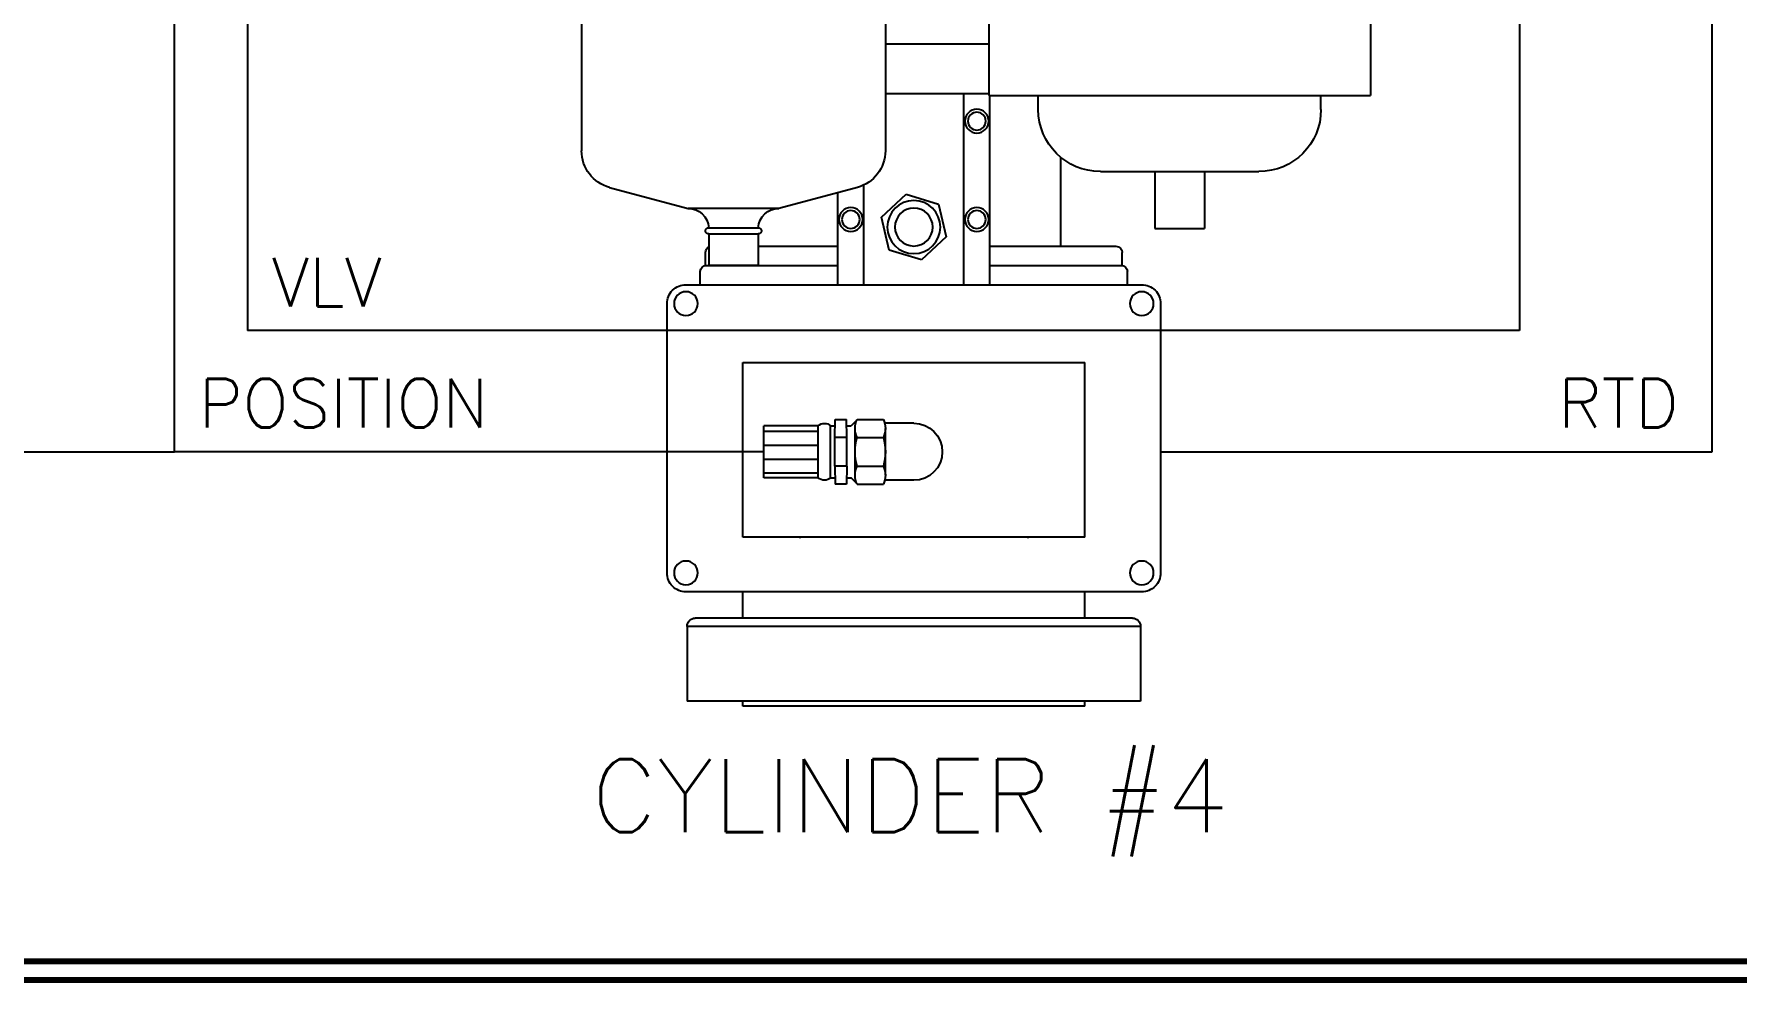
# Model space of a CAD drawing. Extents: x 0 to 34, y 0 to 22.
# Drawn here: x 7.55 to 11.67, y 11.018 to 13.305 of the extents above; entities that cross this region are included whole.
import ezdxf
from ezdxf.enums import TextEntityAlignment as Align

# ---------------------------------------------------------------- set-up
doc = ezdxf.new("R2010")
doc.units = 0
doc.header["$LTSCALE"] = 0.375
doc.header["$MEASUREMENT"] = 0
doc.linetypes.add('PHANTOM', pattern=[2.5, 1.25, -0.25, 0.25, -0.25, 0.25, -0.25])
doc.layers.get('0').update_dxf_attribs({"color": 4})
for name, color, linetype in [('1', 4, 'Continuous'), ('_GEOM_251_PHAN_67108_0_LEFT_', 251, 'PHANTOM'), ('TEXT', 7, 'Continuous')]:
    doc.layers.add(name, color=color, linetype=linetype)
doc.styles.add('ROMANS', font='ROMANS.shx')

# ---------------------------------------------------------------- blocks, each defined once
blk = doc.blocks.new('A$C30462145')
at = {"layer": '1', "color": 2, "lineweight": -3}
for p, q in [((0.0689, 0.5589), (0.0689, 0.6721)), ((0.1372, 0.6939), (0.0737, 0.6939)), ((0.138, 0.692), (0.1517, 0.6783)), ((0.142, 0.5589), (0.142, 0.6721)), ((0.1623, 0.6783), (0.1517, 0.6783)), ((0.1617, 0.6502), (0.1628, 0.6937)), ((0.1904, 0.6937), (0.1628, 0.6937)), ((0.1914, 0.6502), (0.1904, 0.6937)), ((0.2014, 0.6783), (0.1908, 0.6783)), ((0.2014, 0.5527), (0.2014, 0.6783)), ((0.2312, 0.5527), (0.2312, 0.6783)), ((0.2312, 0.6783), (0.3627, 0.6783)), ((0.2312, 0.6646), (0.3627, 0.6646)), ((0.3627, 0.5527), (0.3627, 0.6783)), ((0.1372, 0.6503), (0.0737, 0.6503)), ((0.1617, 0.5808), (0.1617, 0.6502)), ((0.1617, 0.6502), (0.1914, 0.6502)), ((0.1914, 0.5808), (0.1914, 0.6502)), ((0.2312, 0.6309), (0.3627, 0.6309)), ((0.1372, 0.5806), (0.0737, 0.5806)), ((0.1617, 0.5808), (0.1628, 0.5373)), ((0.1617, 0.5808), (0.1914, 0.5808)), ((0.1914, 0.5808), (0.1904, 0.5373)), ((0.2312, 0.5972), (0.3627, 0.5972)), ((0.1372, 0.5371), (0.0737, 0.5371)), ((0.138, 0.5389), (0.1517, 0.5527)), ((0.1623, 0.5527), (0.1517, 0.5527)), ((0.1628, 0.5373), (0.1904, 0.5373)), ((0.2014, 0.5527), (0.1908, 0.5527)), ((0.2312, 0.5635), (0.3627, 0.5635)), ((0.2312, 0.5527), (0.3627, 0.5527))]:
    blk.add_line(p, q, dxfattribs=at)
for centre, radius, start, end in [((0.1207, 0.6721), 0.0518, 155.1171, 204.8829), ((0.0902, 0.6721), 0.0518, 335.1171, 24.8829), ((0.2163, 0.6627), 0.0216, 46.4389, 133.5611), ((0.1977, 0.6155), 0.1288, 164.2981, 195.7019), ((0.0132, 0.6155), 0.1288, 344.2981, 15.7019), ((0.1207, 0.5589), 0.0518, 155.1171, 204.8829), ((0.0902, 0.5589), 0.0518, 335.1171, 24.8829), ((0.2163, 0.5683), 0.0216, 226.4389, 313.5611)]:
    blk.add_arc(centre, radius, start, end, dxfattribs=at)
at = {"layer": '_GEOM_251_PHAN_67108_0_LEFT_', "linetype": 'Continuous', "lineweight": -3, "ltscale": 0.1228}
for p, q in [((-1.1047, 1.7754), (-1.1047, 1.4768)), ((-0.1814, 1.7754), (-0.1814, 1.4768))]:
    blk.add_line(p, q, dxfattribs=at)
at = {"layer": '_GEOM_251_PHAN_67108_0_LEFT_', "linetype": 'Continuous', "lineweight": -3, "ltscale": 0.1506}
for p, q in [((0.0689, 1.8041), (0.0689, 1.3433)), ((0.8038, 1.8041), (0.8038, 1.3433))]:
    blk.add_line(p, q, dxfattribs=at)
at = {"layer": '_GEOM_251_PHAN_67108_0_LEFT_', "linetype": 'Continuous', "lineweight": -3, "ltscale": 0.3674}
for p, q in [((0.0689, 1.6023), (-0.1814, 1.6023)), ((0.0689, 1.4821), (-0.1814, 1.4821))]:
    blk.add_line(p, q, dxfattribs=at)
at = {"layer": '_GEOM_251_PHAN_67108_0_LEFT_', "linetype": 'Continuous', "lineweight": -3, "ltscale": 0.3797}
blk.add_line((-0.1814, 1.4768), (-1.1047, 1.4768), dxfattribs=at)
at = {"layer": '_GEOM_251_PHAN_67108_0_LEFT_', "linetype": 'Continuous', "lineweight": -3, "ltscale": 0.1332}
for p, q in [((-0.9849, 1.4431), (-0.9849, 1.4768)), ((-0.3012, 1.4431), (-0.3012, 1.4768)), ((-0.356, 1.1126), (-0.356, 1.3272))]:
    blk.add_line(p, q, dxfattribs=at)
at = {"layer": '_GEOM_251_PHAN_67108_0_LEFT_', "linetype": 'Continuous', "lineweight": -3, "ltscale": 0.0142}
for p, q in [((-0.1837, 1.0195), (-0.1837, 1.4768)), ((-0.1212, 1.0195), (-0.1212, 1.4821)), ((0.1212, 1.0195), (0.1212, 1.2604)), ((0.1837, 1.0195), (0.1837, 1.2418))]:
    blk.add_line(p, q, dxfattribs=at)
at = {"layer": '_GEOM_251_PHAN_67108_0_LEFT_', "linetype": 'Continuous', "lineweight": -3, "ltscale": 0.0944}
blk.add_line((-0.4512, 1.2931), (-0.8349, 1.2931), dxfattribs=at)
at = {"layer": '_GEOM_251_PHAN_67108_0_LEFT_', "linetype": 'Continuous', "lineweight": -3, "ltscale": 0.0567}
for p, q in [((-0.7028, 1.2931), (-0.7028, 1.1553)), ((-0.5833, 1.2931), (-0.5833, 1.1553)), ((0.3766, 1.1423), (0.3766, 1.0664)), ((0.4961, 1.1423), (0.4961, 1.0664))]:
    blk.add_line(p, q, dxfattribs=at)
at = {"layer": '_GEOM_251_PHAN_67108_0_LEFT_', "linetype": 'Continuous', "lineweight": -3, "ltscale": 0.0788}
for p, q in [((0.1366, 1.2547), (0.3266, 1.2042)), ((0.7361, 1.2547), (0.5461, 1.2042))]:
    blk.add_line(p, q, dxfattribs=at)
at = {"layer": '_GEOM_251_PHAN_67108_0_LEFT_'}
blk.add_line((0.3266, 1.2042), (0.5461, 1.2042), dxfattribs=at)
at = {"layer": '_GEOM_251_PHAN_67108_0_LEFT_', "linetype": 'Continuous', "lineweight": -3, "ltscale": 0.0491}
for p, q in [((-0.5833, 1.1553), (-0.7028, 1.1553)), ((0.4961, 1.0664), (0.3766, 1.0664))]:
    blk.add_line(p, q, dxfattribs=at)
at = {"layer": '_GEOM_251_PHAN_67108_0_LEFT_', "linetype": 'Continuous', "lineweight": -3, "ltscale": 0.34}
for p, q in [((0.4964, 1.1574), (0.3763, 1.1574)), ((-0.1837, 1.1126), (-0.489, 1.1126)), ((0.3766, 1.1126), (0.1837, 1.1126)), ((0.4964, 1.1422), (0.3763, 1.1422)), ((-0.1837, 1.0661), (-0.5017, 1.0661)), ((0.5017, 1.0661), (0.1837, 1.0661)), ((0.4134, 0.8314), (-0.4134, 0.8314)), ((-0.4134, 0.4088), (0.4134, 0.4088))]:
    blk.add_line(p, q, dxfattribs=at)
at = {"layer": '_GEOM_251_PHAN_67108_0_LEFT_', "linetype": 'Continuous', "lineweight": -3, "ltscale": 0.1417}
for p, q in [((-0.504, 1.0661), (-0.504, 1.0976)), ((0.504, 1.0661), (0.504, 1.0976)), ((-0.5167, 1.0195), (-0.5167, 1.0511)), ((0.5167, 1.0195), (0.5167, 1.0511))]:
    blk.add_line(p, q, dxfattribs=at)
at = {"layer": '_GEOM_251_PHAN_67108_0_LEFT_', "linetype": 'Continuous', "lineweight": -3, "ltscale": 0.1738}
for p, q in [((-0.4134, 0.4088), (-0.4134, 0.8314)), ((0.4134, 0.4088), (0.4134, 0.8314))]:
    blk.add_line(p, q, dxfattribs=at)
at = {"layer": '_GEOM_251_PHAN_67108_0_LEFT_', "linetype": 'Continuous', "lineweight": -3, "ltscale": 0.0009}
for p, q in [((-0.2756, 0.4088), (-0.2756, 0.4065)), ((0.2756, 0.4088), (0.2756, 0.4065))]:
    blk.add_line(p, q, dxfattribs=at)
at = {"layer": '_GEOM_251_PHAN_67108_0_LEFT_', "linetype": 'Continuous', "lineweight": -3, "ltscale": 0.0734}
for p, q in [((-0.4134, 0.2134), (-0.4134, 0.2768)), ((0.4134, 0.2134), (0.4134, 0.2768)), ((-0.4134, 0), (-0.4134, 0.0122)), ((0.4134, 0), (0.4134, 0.0122))]:
    blk.add_line(p, q, dxfattribs=at)
at = {"layer": '_GEOM_251_PHAN_67108_0_LEFT_', "linetype": 'Continuous', "lineweight": -3, "ltscale": 0.5289}
blk.add_line((-0.5287, 0.2134), (0.5287, 0.2134), dxfattribs=at)
at = {"layer": '_GEOM_251_PHAN_67108_0_LEFT_', "linetype": 'Continuous', "lineweight": -3, "ltscale": 0.085}
for p, q in [((-0.5487, 0.1934), (-0.5487, 0.0122)), ((0.5487, 0.1934), (0.5487, 0.0122))]:
    blk.add_line(p, q, dxfattribs=at)
at = {"layer": '_GEOM_251_PHAN_67108_0_LEFT_', "linetype": 'Continuous', "lineweight": -3, "ltscale": 0.5667}
for p, q in [((-0.5487, 0.1934), (0.5487, 0.1934)), ((-0.4134, 0), (0.4134, 0))]:
    blk.add_line(p, q, dxfattribs=at)
at = {"layer": '_GEOM_251_PHAN_67108_0_LEFT_', "linetype": 'Continuous', "lineweight": -3}
blk.add_line((-0.5487, 0.0122), (0.5487, 0.0122), dxfattribs=at)
at = {"layer": '_GEOM_251_PHAN_67108_0_LEFT_'}
blk.add_lwpolyline([(-0.0184, 1.0796), (0.0595, 1.1033), (0.0779, 1.1826), (0.0184, 1.2382), (-0.0595, 1.2145), (-0.0779, 1.1352)], close=True, dxfattribs=at)
at = {"layer": '_GEOM_251_PHAN_67108_0_LEFT_', "linetype": 'Continuous'}
blk.add_lwpolyline([(-0.5513, 0.2768), (0.5513, 0.2768, 0.414214), (0.5971, 0.3226), (0.5971, 0.9737, 0.414214), (0.5513, 1.0195), (-0.5513, 1.0195, 0.414214), (-0.5971, 0.9737), (-0.5971, 0.3226, 0.414214)], format="xyb", close=True, dxfattribs=at)
at = {"layer": '_GEOM_251_PHAN_67108_0_LEFT_', "linetype": 'Continuous', "lineweight": -3, "ltscale": 0.1187}
for centre, radius in [((-0.1525, 1.4151), 0.0288), ((-0.1525, 1.4151), 0.0216), ((-0.1525, 1.1772), 0.0288), ((-0.1525, 1.1772), 0.0216), ((0, 1.1589), 0.0459), ((0.1525, 1.1772), 0.0288), ((0.1525, 1.1772), 0.0216), ((-0.5513, 0.9737), 0.0288), ((0.5513, 0.9737), 0.0288), ((-0.5513, 0.3226), 0.0288), ((0.5513, 0.3226), 0.0288)]:
    blk.add_circle(centre, radius, dxfattribs=at)
at = {"layer": '_GEOM_251_PHAN_67108_0_LEFT_', "linetype": 'Continuous', "lineweight": -3, "ltscale": 0.1662}
blk.add_circle((0, 1.1589), 0.0643, dxfattribs=at)
at = {"layer": '_GEOM_251_PHAN_67108_0_LEFT_', "linetype": 'Continuous', "lineweight": -3, "ltscale": 0.1332}
for centre, start, end in [((-0.8349, 1.4431), 180, 270), ((-0.4512, 1.4431), 270, 0)]:
    blk.add_arc(centre, 0.15, start, end, dxfattribs=at)
at = {"layer": '_GEOM_251_PHAN_67108_0_LEFT_', "linetype": 'Continuous', "lineweight": -3, "ltscale": 0.0493}
blk.add_arc((0.1608, 1.3433), 0.0919, 180, 254.7449, dxfattribs=at)
at = {"layer": '_GEOM_251_PHAN_67108_0_LEFT_', "linetype": 'Continuous', "lineweight": -3, "ltscale": 0.1881}
blk.add_arc((0.7119, 1.3433), 0.0919, 285.2551, 0, dxfattribs=at)
at = {"layer": '_GEOM_251_PHAN_67108_0_LEFT_', "linetype": 'Continuous', "lineweight": -3, "ltscale": 0.0567}
for centre, start, end in [((0.3266, 1.1542), 3.6006, 90), ((0.5461, 1.1542), 90, 176.3994)]:
    blk.add_arc(centre, 0.05, start, end, dxfattribs=at)
at = {"layer": '_GEOM_251_PHAN_67108_0_LEFT_'}
for centre, start, end in [((0.3763, 1.1498), 87.9721, 272.7757), ((0.4964, 1.1498), 267.2243, 92.0279)]:
    blk.add_arc(centre, 0.00757, start, end, dxfattribs=at)
at = {"layer": '_GEOM_251_PHAN_67108_0_LEFT_', "linetype": 'Continuous', "lineweight": -3, "ltscale": 0.1417}
for centre, start, end in [((-0.489, 1.0976), 90, 180), ((0.489, 1.0976), 0, 61.8994), ((-0.5017, 1.0511), 90, 180), ((0.5017, 1.0511), 0, 90)]:
    blk.add_arc(centre, 0.015, start, end, dxfattribs=at)
at = {"layer": '_GEOM_251_PHAN_67108_0_LEFT_', "linetype": 'Continuous', "lineweight": -3, "ltscale": 0.178}
blk.add_arc((0, 0.6155), 0.0689, 90, 270, dxfattribs=at)
blk.add_arc((0, 0.6155), 0.0689, 90, 270, dxfattribs=at)
at = {"layer": '_GEOM_251_PHAN_67108_0_LEFT_', "linetype": 'Continuous', "lineweight": -3, "ltscale": 0.085}
blk.add_arc((-0.5287, 0.1934), 0.02, 90, 180, dxfattribs=at)
at = {"layer": '_GEOM_251_PHAN_67108_0_LEFT_', "linetype": 'Continuous', "lineweight": -3, "ltscale": 0.5289}
blk.add_arc((0.5287, 0.1934), 0.02, 0, 90, dxfattribs=at)
at = {"layer": 'TEXT'}
for p, q in [((0, 0.6844), (0.0689, 0.6844)), ((0, 0.5466), (0.0689, 0.5466))]:
    blk.add_line(p, q, dxfattribs=at)

msp = doc.modelspace()

# ---------------------------------------------------------------- linework, layer by layer
at = {"layer": '1'}
msp.add_line((7.4201, 12.295), (7.89, 12.295), dxfattribs=at)
at = {"layer": 'TEXT'}
for p, q in [((7.89, 12.295), (7.89, 18.6267)), ((8.0662, 18.5093), (8.0662, 12.588)), ((11.61, 12.295), (11.61, 17.8044))]:
    msp.add_line(p, q, dxfattribs=at)
at = {"layer": 'TEXT', "lineweight": -3}
for p, q in [((11.1436, 14.1277), (11.1436, 12.588)), ((11.1436, 12.588), (8.0662, 12.588)), ((9.3157, 12.295), (7.89, 12.295)), ((10.2755, 12.295), (11.61, 12.295))]:
    msp.add_line(p, q, dxfattribs=at)
at = {"layer": 'TEXT', "lineweight": 80}
for p, q in [((0.9595, 11.0635), (14.7217, 11.0635)), ((0.959, 11.018), (14.7217, 11.018))]:
    msp.add_line(p, q, dxfattribs=at)

# ---------------------------------------------------------------- block references
at = {"xscale": -1}
msp.add_blockref('A$C30462145', (9.6783, 11.6796), dxfattribs=at)

# ---------------------------------------------------------------- texts
at = {"layer": 'TEXT', "style": 'ROMANS'}
for s, p in [('VLV', (8.125, 12.6467)), ('POSITION', (7.9488, 12.3538))]:
    msp.add_text(s, height=0.11747, dxfattribs=at).set_placement(p)
msp.add_text('RTD', height=0.11747, dxfattribs=at).set_placement((11.529, 12.3538), align=Align.RIGHT)
msp.add_text('CYLINDER #4', height=0.176212, dxfattribs=at).set_placement((9.6688, 11.3755, 0.3283), align=Align.CENTER)

doc.saveas('drawing.dxf')
